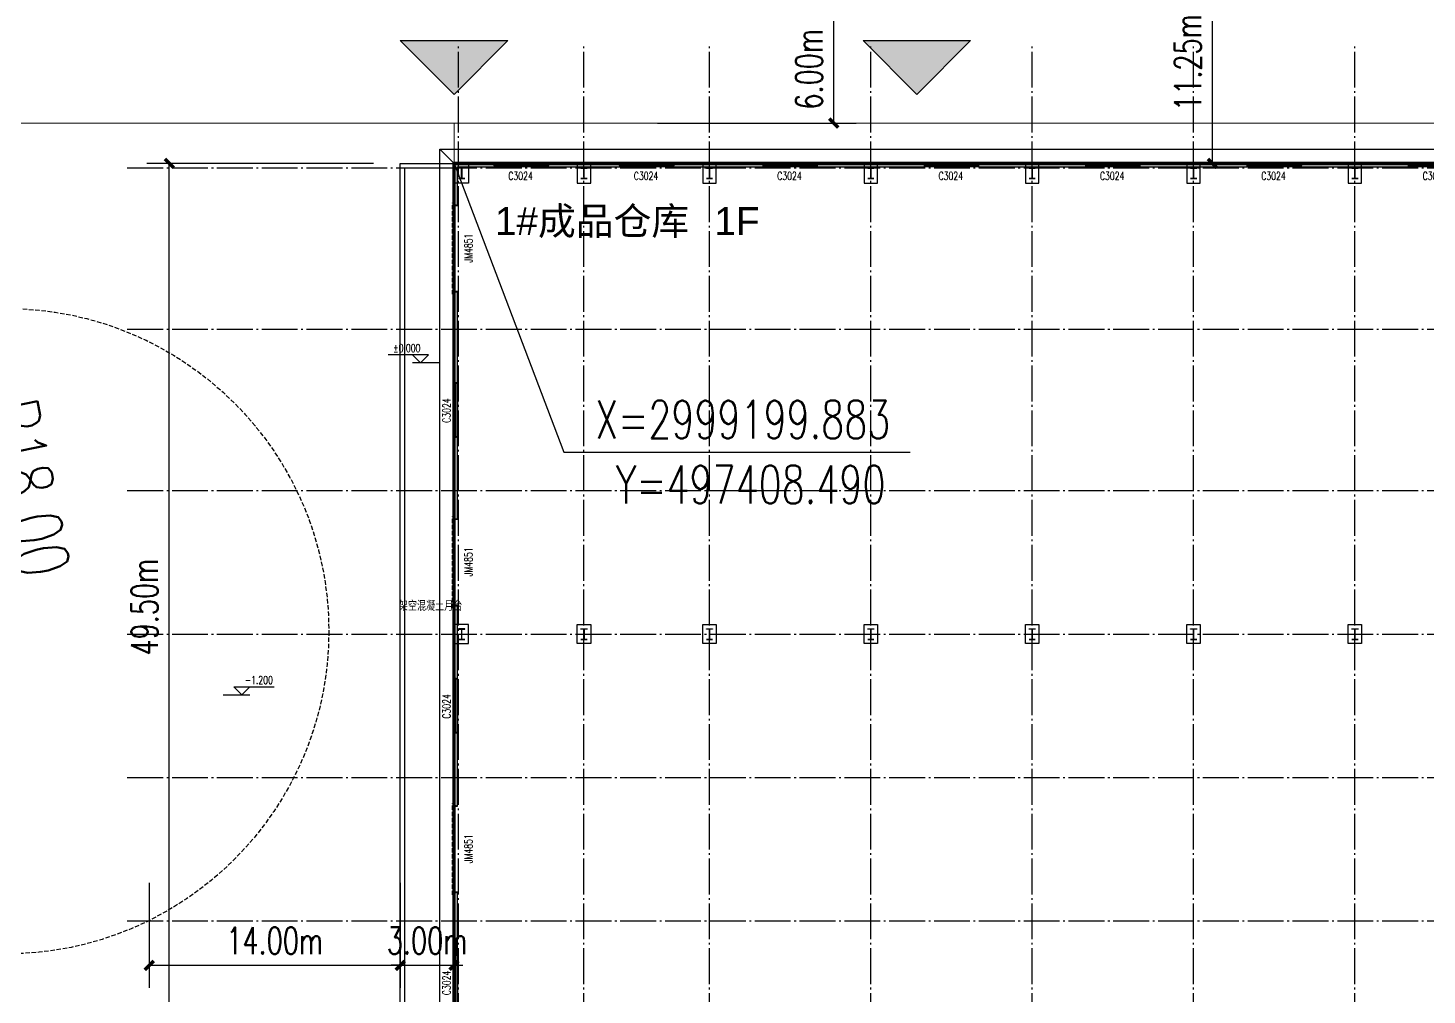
# Model space of a CAD drawing. Header units: metres. Extents: x 497148 to 498044, y 2998751 to 2999627.
# Drawn here: x 497384.7 to 497462.8, y 2999153.5 to 2999207.4 of the extents above; entities that cross this region are included whole.
import ezdxf

# ---------------------------------------------------------------- set-up
doc = ezdxf.new("R2010")
doc.units = ezdxf.units.M
for name, pattern in [('CENTER', [2, 1.25, -0.25, 0.25, -0.25]), ('DASH', [0.35, 0.25, -0.1]), ('DOTE', [2.42, 2, -0.2, 0.02, -0.2])]:
    doc.linetypes.add(name, pattern=pattern)
for name, color, linetype in [('DIM_COOR', 3, 'Continuous'), ('DIM_ELEV', 3, 'Continuous'), ('DM-半径', 7, 'Continuous'), ('DOTE', 1, 'CENTER'), ('PUB_DIM', 3, 'Continuous'), ('PUB_TEXT', 7, 'Continuous'), ('PUB_WALL', 9, 'Continuous'), ('S-COLU', 2, 'Continuous'), ('STAIR', 2, 'Continuous'), ('WALL', 9, 'Continuous'), ('WINDOW', 4, 'Continuous'), ('WINDOW_TEXT', 7, 'Continuous'), ('建筑', 7, 'Continuous')]:
    doc.layers.add(name, color=color, linetype=linetype)
doc.layers.add('道路', color=4, linetype='Continuous', lineweight=15)
doc.styles.add('_TCH_DIM', font='SIMPLEX', dxfattribs={"bigfont": 'GBCBIG'})
doc.styles.add('_TCH_DIM_T3', font='SIMPLEX', dxfattribs={"width": 0.705882, "bigfont": 'GBCBIG'})
doc.styles.add('_TCH_WINDOW', font='SIMPLEX', dxfattribs={"height": 3.5, "bigfont": 'GBCBIG'})
doc.styles.get("Standard").update_dxf_attribs({"font": 'arial.ttf'})
doc.dimstyles.new('_TCH_ARCH_M_M&&1', dxfattribs={"dimtxt": 1.4875, "dimasz": 0.5, "dimexe": 1.25, "dimexo": 1.5, "dimgap": 0.63125, "dimtad": 1, "dimzin": 0, "dimdsep": 46, "dimtxsty": '_TCH_DIM_T3', "dimblk": 'ARCHTICK', "dimcen": 0.09, "dimclrt": 7, "dimazin": 2, "dimtfac": 1, "dimtix": 1, "dimtmove": 2, "dimatfit": 3, "dimfxl": 0, "dimtolj": 1, "dimtzin": 0, "dimarcsym": 0})

# ---------------------------------------------------------------- blocks, each defined once
blk = doc.blocks.new('柱网 26.4')
at = {"layer": 'S-COLU'}
for points in [[(1690082, -4958), (1689282, -4958), (1689282, -3858), (1690082, -3858)], [(1696157, -4958), (1696907, -4958), (1696907, -3858), (1696157, -3858)], [(1703157, -4958), (1703907, -4958), (1703907, -3858), (1703157, -3858)], [(1712157, -4958), (1712907, -4958), (1712907, -3858), (1712157, -3858)], [(1721157, -4958), (1721907, -4958), (1721907, -3858), (1721157, -3858)], [(1730157, -4958), (1730907, -4958), (1730907, -3858), (1730157, -3858)], [(1739157, -4958), (1739907, -4958), (1739907, -3858), (1739157, -3858)], [(1689882, -4708), (1689532, -4708), (1689532, -4694), (1689702, -4694), (1689702, -4122), (1689532, -4122), (1689532, -4108), (1689882, -4108), (1689882, -4122), (1689712, -4122), (1689712, -4694), (1689882, -4694)], [(1696357, -4708), (1696707, -4708), (1696707, -4694), (1696537, -4694), (1696537, -4122), (1696707, -4122), (1696707, -4108), (1696357, -4108), (1696357, -4122), (1696527, -4122), (1696527, -4694), (1696357, -4694)], [(1703357, -4708), (1703707, -4708), (1703707, -4694), (1703537, -4694), (1703537, -4122), (1703707, -4122), (1703707, -4108), (1703357, -4108), (1703357, -4122), (1703527, -4122), (1703527, -4694), (1703357, -4694)], [(1712357, -4708), (1712707, -4708), (1712707, -4694), (1712537, -4694), (1712537, -4122), (1712707, -4122), (1712707, -4108), (1712357, -4108), (1712357, -4122), (1712527, -4122), (1712527, -4694), (1712357, -4694)], [(1721357, -4708), (1721707, -4708), (1721707, -4694), (1721537, -4694), (1721537, -4122), (1721707, -4122), (1721707, -4108), (1721357, -4108), (1721357, -4122), (1721527, -4122), (1721527, -4694), (1721357, -4694)], [(1730357, -4708), (1730707, -4708), (1730707, -4694), (1730537, -4694), (1730537, -4122), (1730707, -4122), (1730707, -4108), (1730357, -4108), (1730357, -4122), (1730527, -4122), (1730527, -4694), (1730357, -4694)], [(1739357, -4708), (1739707, -4708), (1739707, -4694), (1739537, -4694), (1739537, -4122), (1739707, -4122), (1739707, -4108), (1739357, -4108), (1739357, -4122), (1739527, -4122), (1739527, -4694), (1739357, -4694)], [(1690082, -29570), (1689282, -29570), (1689282, -30645), (1690082, -30645)], [(1696157, -29570), (1696907, -29570), (1696907, -30645), (1696157, -30645)], [(1703157, -29570), (1703907, -29570), (1703907, -30645), (1703157, -30645)], [(1712157, -29570), (1712907, -29570), (1712907, -30645), (1712157, -30645)], [(1721157, -29570), (1721907, -29570), (1721907, -30645), (1721157, -30645)], [(1730157, -29570), (1730907, -29570), (1730907, -30645), (1730157, -30645)], [(1739157, -29570), (1739907, -29570), (1739907, -30645), (1739157, -30645)], [(1689882, -29820), (1689532, -29820), (1689532, -29834), (1689702, -29834), (1689702, -30406), (1689532, -30406), (1689532, -30420), (1689882, -30420), (1689882, -30406), (1689712, -30406), (1689712, -29834), (1689882, -29834)], [(1696357, -29820), (1696707, -29820), (1696707, -29834), (1696537, -29834), (1696537, -30406), (1696707, -30406), (1696707, -30420), (1696357, -30420), (1696357, -30406), (1696527, -30406), (1696527, -29834), (1696357, -29834)], [(1703357, -29820), (1703707, -29820), (1703707, -29834), (1703537, -29834), (1703537, -30406), (1703707, -30406), (1703707, -30420), (1703357, -30420), (1703357, -30406), (1703527, -30406), (1703527, -29834), (1703357, -29834)], [(1712357, -29820), (1712707, -29820), (1712707, -29834), (1712537, -29834), (1712537, -30406), (1712707, -30406), (1712707, -30420), (1712357, -30420), (1712357, -30406), (1712527, -30406), (1712527, -29834), (1712357, -29834)], [(1721357, -29820), (1721707, -29820), (1721707, -29834), (1721537, -29834), (1721537, -30406), (1721707, -30406), (1721707, -30420), (1721357, -30420), (1721357, -30406), (1721527, -30406), (1721527, -29834), (1721357, -29834)], [(1730357, -29820), (1730707, -29820), (1730707, -29834), (1730537, -29834), (1730537, -30406), (1730707, -30406), (1730707, -30420), (1730357, -30420), (1730357, -30406), (1730527, -30406), (1730527, -29834), (1730357, -29834)], [(1739357, -29820), (1739707, -29820), (1739707, -29834), (1739537, -29834), (1739537, -30406), (1739707, -30406), (1739707, -30420), (1739357, -30420), (1739357, -30406), (1739527, -30406), (1739527, -29834), (1739357, -29834)]]:
    blk.add_lwpolyline(points, close=True, dxfattribs=at)
blk = doc.blocks.new('$DorLib2D$00000126')
at = {"color": 0, "linetype": 'Continuous'}
for p, q in [((-0.532, 0.5), (-0.532, 0.9)), ((0.532, 0.9), (0.532, 0.5))]:
    blk.add_line(p, q, dxfattribs=at)
at = {"color": 0, "linetype": 'DASH'}
for p, q in [((-0.532, 0.9), (0.532, 0.9)), ((-0.532, 0.5), (0.532, 0.5))]:
    blk.add_line(p, q, dxfattribs=at)
blk = doc.blocks.new('$TCHSYS$WIN2D')
for p, q in [((-0.5, 0.5), (0.5, 0.5)), ((-0.5, 0.5), (-0.5, -0.5)), ((0.5, 0.5), (0.5, -0.5)), ((0.5, 0.167), (-0.5, 0.167)), ((0.5, -0.167), (-0.5, -0.167)), ((-0.5, -0.5), (0.5, -0.5))]:
    blk.add_line(p, q)
blk = doc.blocks.new('A$Cc2f5e964')
at = {"layer": 'PUB_WALL'}
for points in [[(22.129, 100.774), (19.879, 100.774), (19.939, 100.714), (22.069, 100.714)], [(19.879, 100.774), (19.879, 98.424), (19.939, 98.484), (19.939, 100.714)], [(22.129, 100.584), (22.129, 100.774), (22.069, 100.714), (22.069, 100.644)], [(29.129, 100.774), (25.129, 100.774), (25.189, 100.714), (29.069, 100.714)], [(25.129, 100.774), (25.129, 100.584), (25.189, 100.644), (25.189, 100.714)], [(29.129, 100.584), (29.129, 100.774), (29.069, 100.714), (29.069, 100.644)], [(37.129, 100.774), (32.129, 100.774), (32.189, 100.714), (37.069, 100.714)], [(32.129, 100.774), (32.129, 100.584), (32.189, 100.644), (32.189, 100.714)], [(37.129, 100.584), (37.129, 100.774), (37.069, 100.714), (37.069, 100.644)], [(46.129, 100.774), (40.129, 100.774), (40.189, 100.714), (46.069, 100.714)], [(40.129, 100.774), (40.129, 100.584), (40.189, 100.644), (40.189, 100.714)], [(46.129, 100.584), (46.129, 100.774), (46.069, 100.714), (46.069, 100.644)], [(55.129, 100.774), (49.129, 100.774), (49.189, 100.714), (55.069, 100.714)], [(49.129, 100.774), (49.129, 100.584), (49.189, 100.644), (49.189, 100.714)], [(55.129, 100.584), (55.129, 100.774), (55.069, 100.714), (55.069, 100.644)], [(64.129, 100.774), (58.129, 100.774), (58.189, 100.714), (64.069, 100.714)], [(58.129, 100.774), (58.129, 100.584), (58.189, 100.644), (58.189, 100.714)], [(64.129, 100.584), (64.129, 100.774), (64.069, 100.714), (64.069, 100.644)], [(73.129, 100.774), (67.129, 100.774), (67.189, 100.714), (73.069, 100.714)], [(67.129, 100.774), (67.129, 100.584), (67.189, 100.644), (67.189, 100.714)], [(73.129, 100.584), (73.129, 100.774), (73.069, 100.714), (73.069, 100.644)], [(20.069, 100.584), (22.129, 100.584), (22.069, 100.644), (20.009, 100.644)], [(20.069, 98.424), (20.069, 100.584), (20.009, 100.644), (20.009, 98.484)], [(25.129, 100.584), (29.129, 100.584), (29.069, 100.644), (25.189, 100.644)], [(32.129, 100.584), (37.129, 100.584), (37.069, 100.644), (32.189, 100.644)], [(40.129, 100.584), (46.129, 100.584), (46.069, 100.644), (40.189, 100.644)], [(49.129, 100.584), (55.129, 100.584), (55.069, 100.644), (49.189, 100.644)], [(58.129, 100.584), (64.129, 100.584), (64.069, 100.644), (58.189, 100.644)], [(67.129, 100.584), (73.129, 100.584), (73.069, 100.644), (67.189, 100.644)], [(19.879, 98.424), (20.069, 98.424), (20.009, 98.484), (19.939, 98.484)], [(19.879, 93.624), (19.879, 88.524), (19.939, 88.584), (19.939, 93.564)], [(20.069, 93.624), (19.879, 93.624), (19.939, 93.564), (20.009, 93.564)], [(20.069, 88.524), (20.069, 93.624), (20.009, 93.564), (20.009, 88.584)], [(19.879, 88.524), (20.069, 88.524), (20.009, 88.584), (19.939, 88.584)], [(19.879, 85.524), (19.879, 80.924), (19.939, 80.984), (19.939, 85.464)], [(20.069, 85.524), (19.879, 85.524), (19.939, 85.464), (20.009, 85.464)], [(20.069, 80.924), (20.069, 85.524), (20.009, 85.464), (20.009, 80.984)], [(19.879, 80.924), (20.069, 80.924), (20.009, 80.984), (19.939, 80.984)], [(19.879, 76.124), (19.879, 72.024), (19.939, 72.084), (19.939, 76.064)], [(20.069, 76.124), (19.879, 76.124), (19.939, 76.064), (20.009, 76.064)], [(20.069, 72.024), (20.069, 76.124), (20.009, 76.064), (20.009, 72.084)], [(19.879, 72.024), (20.069, 72.024), (20.009, 72.084), (19.939, 72.084)], [(19.879, 69.024), (19.879, 64.924), (19.939, 64.984), (19.939, 68.964)], [(20.069, 69.024), (19.879, 69.024), (19.939, 68.964), (20.009, 68.964)], [(20.069, 64.924), (20.069, 69.024), (20.009, 68.964), (20.009, 64.984)], [(19.879, 64.924), (20.069, 64.924), (20.009, 64.984), (19.939, 64.984)], [(19.879, 60.124), (19.879, 56.603), (19.939, 56.663), (19.939, 60.064)], [(20.069, 60.124), (19.879, 60.124), (19.939, 60.064), (20.009, 60.064)], [(20.069, 56.603), (20.069, 60.124), (20.009, 60.064), (20.009, 56.663)], [(19.879, 56.603), (20.069, 56.603), (20.009, 56.663), (19.939, 56.663)]]:
    blk.add_hatch(color=256, dxfattribs=at).paths.add_polyline_path(points)
at = {"color": 9}
blk.add_line((19.879, 100.774), (19.079, 101.574), dxfattribs=at)
blk.add_lwpolyline([(125.729, 7.474), (19.079, 7.474), (19.079, 101.574), (143.179, 101.574), (143.179, 98.924)], dxfattribs=at)
blk.add_lwpolyline([(19.879, 100.774), (142.379, 100.774), (142.379, 8.274), (19.879, 8.274)], close=True)
blk.add_lwpolyline([(142.379, 8.274), (19.879, 8.274), (19.879, 100.774), (142.379, 100.774)], close=True, dxfattribs=at)
at = {"layer": 'DIM_ELEV'}
for p, q in [((18.457, 90.091), (16.207, 90.091)), ((18.007, 89.641), (17.557, 90.091)), ((18.007, 89.641), (18.457, 90.091)), ((19.057, 89.641), (17.557, 89.641)), ((6.994, 71.128), (8.494, 71.128)), ((8.044, 71.128), (7.594, 71.578)), ((7.594, 71.578), (9.844, 71.578)), ((8.044, 71.128), (8.494, 71.578))]:
    blk.add_line(p, q, dxfattribs=at)
at = {"layer": 'DOTE', "linetype": 'DOTE'}
for p, q in [((20.129, 0), (20.129, 107.33)), ((27.129, 0), (27.129, 107.33)), ((34.129, 0), (34.129, 107.33)), ((43.129, 0), (43.129, 107.33)), ((52.129, 0), (52.129, 107.33)), ((61.129, 0), (61.129, 107.33)), ((70.129, 0), (70.129, 107.33)), ((1.655, 100.524), (151.201, 100.524)), ((1.655, 91.524), (151.201, 91.524)), ((1.655, 82.524), (151.201, 82.524)), ((1.655, 74.524), (151.201, 74.524)), ((1.655, 66.524), (151.201, 66.524)), ((1.655, 58.524), (151.201, 58.524))]:
    blk.add_line(p, q, dxfattribs=at)
at = {"layer": 'STAIR'}
blk.add_lwpolyline([(17.129, 47.523), (3.129, 47.523), (3.129, 51.523), (17.129, 51.523), (17.129, 100.524), (20.129, 100.524)], dxfattribs=at)
at = {"layer": 'WALL'}
for p, q in [((22.129, 100.774), (19.879, 100.774)), ((19.879, 100.774), (19.879, 98.424)), ((22.129, 100.584), (22.129, 100.774)), ((29.129, 100.774), (25.129, 100.774)), ((25.129, 100.774), (25.129, 100.584)), ((29.129, 100.584), (29.129, 100.774)), ((37.129, 100.774), (32.129, 100.774)), ((32.129, 100.774), (32.129, 100.584)), ((37.129, 100.584), (37.129, 100.774)), ((46.129, 100.774), (40.129, 100.774)), ((40.129, 100.774), (40.129, 100.584)), ((46.129, 100.584), (46.129, 100.774)), ((55.129, 100.774), (49.129, 100.774)), ((49.129, 100.774), (49.129, 100.584)), ((55.129, 100.584), (55.129, 100.774)), ((64.129, 100.774), (58.129, 100.774)), ((58.129, 100.774), (58.129, 100.584)), ((64.129, 100.584), (64.129, 100.774)), ((73.129, 100.774), (67.129, 100.774)), ((67.129, 100.774), (67.129, 100.584)), ((73.129, 100.584), (73.129, 100.774)), ((20.069, 100.584), (22.129, 100.584)), ((20.069, 98.424), (20.069, 100.584)), ((25.129, 100.584), (29.129, 100.584)), ((32.129, 100.584), (37.129, 100.584)), ((40.129, 100.584), (46.129, 100.584)), ((49.129, 100.584), (55.129, 100.584)), ((58.129, 100.584), (64.129, 100.584)), ((67.129, 100.584), (73.129, 100.584)), ((19.879, 98.424), (20.069, 98.424)), ((19.879, 93.624), (19.879, 88.524)), ((20.069, 93.624), (19.879, 93.624)), ((20.069, 88.524), (20.069, 93.624)), ((19.879, 88.524), (20.069, 88.524)), ((19.879, 85.524), (19.879, 80.924)), ((20.069, 85.524), (19.879, 85.524)), ((20.069, 80.924), (20.069, 85.524)), ((19.879, 80.924), (20.069, 80.924)), ((19.879, 76.124), (19.879, 72.024)), ((20.069, 76.124), (19.879, 76.124)), ((20.069, 72.024), (20.069, 76.124)), ((19.879, 72.024), (20.069, 72.024)), ((19.879, 69.024), (19.879, 64.924)), ((20.069, 69.024), (19.879, 69.024)), ((20.069, 64.924), (20.069, 69.024)), ((19.879, 64.924), (20.069, 64.924)), ((19.879, 60.124), (19.879, 56.603)), ((20.069, 60.124), (19.879, 60.124)), ((20.069, 56.603), (20.069, 60.124)), ((19.879, 56.603), (20.069, 56.603))]:
    blk.add_line(p, q, dxfattribs=at)
at = {"xscale": 0.001, "yscale": 0.001, "zscale": 0.001}
blk.add_blockref('柱网 26.4', (-1669.403, 104.632), dxfattribs=at)
at = {"layer": 'WINDOW'}
ref = blk.add_blockref('$TCHSYS$WIN2D', (23.629, 100.679), dxfattribs=dict(at, xscale=3, yscale=-0.19, zscale=3, rotation=180))
ref.add_attrib('A', 'C3024', (22.909, 99.851), dxfattribs={"layer": 'WINDOW_TEXT', "height": 0.4462, "style": '_TCH_WINDOW', "width": 0.705882})
ref = blk.add_blockref('$TCHSYS$WIN2D', (30.629, 100.679), dxfattribs=dict(at, xscale=3, yscale=-0.19, zscale=3, rotation=180))
ref.add_attrib('A', 'C3024', (29.909, 99.851), dxfattribs={"layer": 'WINDOW_TEXT', "height": 0.4462, "style": '_TCH_WINDOW', "width": 0.705882})
ref = blk.add_blockref('$TCHSYS$WIN2D', (38.629, 100.679), dxfattribs=dict(at, xscale=3, yscale=-0.19, zscale=3, rotation=180))
ref.add_attrib('A', 'C3024', (37.909, 99.851), dxfattribs={"layer": 'WINDOW_TEXT', "height": 0.4462, "style": '_TCH_WINDOW', "width": 0.705882})
ref = blk.add_blockref('$TCHSYS$WIN2D', (47.629, 100.679), dxfattribs=dict(at, xscale=3, yscale=-0.19, zscale=3, rotation=180))
ref.add_attrib('A', 'C3024', (46.909, 99.851), dxfattribs={"layer": 'WINDOW_TEXT', "height": 0.4462, "style": '_TCH_WINDOW', "width": 0.705882})
ref = blk.add_blockref('$TCHSYS$WIN2D', (56.629, 100.679), dxfattribs=dict(at, xscale=3, yscale=-0.19, zscale=3, rotation=180))
ref.add_attrib('A', 'C3024', (55.909, 99.851), dxfattribs={"layer": 'WINDOW_TEXT', "height": 0.4462, "style": '_TCH_WINDOW', "width": 0.705882})
ref = blk.add_blockref('$TCHSYS$WIN2D', (65.629, 100.679), dxfattribs=dict(at, xscale=3, yscale=-0.19, zscale=3, rotation=180))
ref.add_attrib('A', 'C3024', (64.909, 99.851), dxfattribs={"layer": 'WINDOW_TEXT', "height": 0.4462, "style": '_TCH_WINDOW', "width": 0.705882})
ref = blk.add_blockref('$TCHSYS$WIN2D', (74.629, 100.679), dxfattribs=dict(at, xscale=3, yscale=-0.19, zscale=3, rotation=180))
ref.add_attrib('A', 'C3024', (73.909, 99.851), dxfattribs={"layer": 'WINDOW_TEXT', "height": 0.4462, "style": '_TCH_WINDOW', "width": 0.705882})
ref = blk.add_blockref('$DorLib2D$00000126', (19.974, 96.024), dxfattribs=dict(at, xscale=-4.8, yscale=-0.19, zscale=-4.8, rotation=270))
ref.add_attrib('A', 'JM4851', (20.905, 95.236), dxfattribs={"layer": 'WINDOW_TEXT', "height": 0.4462, "rotation": 90, "style": '_TCH_WINDOW', "width": 0.705882})
ref = blk.add_blockref('$TCHSYS$WIN2D', (19.974, 87.024), dxfattribs=dict(at, xscale=3, yscale=0.19, zscale=3, rotation=270))
ref.add_attrib('A', 'C3024', (19.688, 86.304), dxfattribs={"layer": 'WINDOW_TEXT', "height": 0.4462, "rotation": 90, "style": '_TCH_WINDOW', "width": 0.705882})
ref = blk.add_blockref('$DorLib2D$00000126', (19.974, 78.524), dxfattribs=dict(at, xscale=-4.8, yscale=-0.19, zscale=-4.8, rotation=270))
ref.add_attrib('A', 'JM4851', (20.905, 77.736), dxfattribs={"layer": 'WINDOW_TEXT', "height": 0.4462, "rotation": 90, "style": '_TCH_WINDOW', "width": 0.705882})
ref = blk.add_blockref('$TCHSYS$WIN2D', (19.974, 70.524), dxfattribs=dict(at, xscale=3, yscale=0.19, zscale=3, rotation=270))
ref.add_attrib('A', 'C3024', (19.688, 69.804), dxfattribs={"layer": 'WINDOW_TEXT', "height": 0.4462, "rotation": 90, "style": '_TCH_WINDOW', "width": 0.705882})
ref = blk.add_blockref('$DorLib2D$00000126', (19.974, 62.524), dxfattribs=dict(at, xscale=-4.8, yscale=-0.19, zscale=-4.8, rotation=270))
ref.add_attrib('A', 'JM4851', (20.905, 61.736), dxfattribs={"layer": 'WINDOW_TEXT', "height": 0.4462, "rotation": 90, "style": '_TCH_WINDOW', "width": 0.705882})
ref = blk.add_blockref('$TCHSYS$WIN2D', (19.974, 55.103), dxfattribs=dict(at, xscale=3, yscale=0.19, zscale=3, rotation=270))
ref.add_attrib('A', 'C3024', (19.688, 54.383), dxfattribs={"layer": 'WINDOW_TEXT', "height": 0.4462, "rotation": 90, "style": '_TCH_WINDOW', "width": 0.705882})
at = {"layer": 'PUB_TEXT', "style": '_TCH_DIM', "width": 0.705882}
for s, p in [('%%P0.000', (16.492, 90.248)), ('-1.200', (8.209, 71.736))]:
    blk.add_text(s, height=0.4462, dxfattribs=at).set_placement(p)
at = {"layer": 'PUB_TEXT', "style": '_TCH_DIM'}
blk.add_text('架空混凝土月台', height=0.5064, dxfattribs=at).set_placement((16.798, 75.821))
blk = doc.blocks.new('_ArchTick')
at = {"color": 0, "linetype": 'ByBlock', "const_width": 0.4}
blk.add_lwpolyline([(-0.5, -0.5), (0.5, 0.5)], dxfattribs=at)
blk = doc.blocks.new('*D1125')
at = {"layer": 'Defpoints', "color": 0, "transparency": 16777216}
for p in [(497408.49, 2999162.726), (497530.99, 2999162.726), (497530.99, 2999145.878)]:
    blk.add_point(p, dxfattribs=at)
at = {"layer": 'PUB_DIM', "color": 0, "lineweight": -2, "transparency": 16777216}
for p, q in [((497408.49, 2999161.226), (497408.49, 2999144.628)), ((497530.99, 2999161.226), (497530.99, 2999144.628)), ((497408.49, 2999145.878), (497530.99, 2999145.878))]:
    blk.add_line(p, q, dxfattribs=at)
at = {"layer": 'PUB_DIM', "color": 0, "lineweight": -2, "transparency": 16777216, "xscale": 0.5, "yscale": 0.5, "zscale": 0.5, "rotation": 180}
blk.add_blockref('_ArchTick', (497408.49, 2999145.878), dxfattribs=at)
at = {"layer": 'PUB_DIM', "color": 0, "lineweight": -2, "transparency": 16777216, "xscale": 0.5, "yscale": 0.5, "zscale": 0.5}
blk.add_blockref('_ArchTick', (497530.99, 2999145.878), dxfattribs=at)
at = {"layer": 'PUB_DIM', "color": 7, "transparency": 16777216, "insert": (497469.74, 2999147.253), "char_height": 1.4875, "attachment_point": 5, "style": '_TCH_DIM_T3'}
blk.add_mtext('\\A1;122.50m', dxfattribs=at)
blk = doc.blocks.new('*D1126')
at = {"layer": 'Defpoints', "color": 0, "transparency": 16777216}
for p in [(497444.364, 2999211.133), (497450.798, 2999211.133), (497444.364, 2999199.883)]:
    blk.add_point(p, dxfattribs=at)
at = {"layer": 'PUB_DIM', "color": 0, "lineweight": -2, "transparency": 16777216}
for p, q in [((497445.864, 2999211.133), (497452.048, 2999211.133)), ((497450.798, 2999199.883), (497450.798, 2999211.133)), ((497445.864, 2999199.883), (497452.048, 2999199.883))]:
    blk.add_line(p, q, dxfattribs=at)
at = {"layer": 'PUB_DIM', "color": 0, "lineweight": -2, "transparency": 16777216, "xscale": 0.5, "yscale": 0.5, "zscale": 0.5}
for p, rotation in [((497450.798, 2999211.133), 90), ((497450.798, 2999199.883), 270)]:
    blk.add_blockref('_ArchTick', p, dxfattribs=dict(at, rotation=rotation))
at = {"layer": 'PUB_DIM', "color": 7, "transparency": 16777216, "insert": (497449.423, 2999205.508), "char_height": 1.4875, "attachment_point": 5, "rotation": 90, "style": '_TCH_DIM_T3'}
blk.add_mtext('\\A1;11.25m', dxfattribs=at)
blk = doc.blocks.new('*D1176')
at = {"layer": 'Defpoints', "color": 0, "transparency": 16777216}
for p in [(497392.608, 2999199.883), (497405.49, 2999199.883), (497405.489, 2999150.383)]:
    blk.add_point(p, dxfattribs=at)
at = {"layer": 'PUB_DIM', "color": 0, "lineweight": -2, "transparency": 16777216}
for p, q in [((497403.99, 2999199.883), (497391.358, 2999199.883)), ((497392.607, 2999150.384), (497392.608, 2999199.883)), ((497403.989, 2999150.383), (497391.357, 2999150.384))]:
    blk.add_line(p, q, dxfattribs=at)
at = {"layer": 'PUB_DIM', "color": 0, "lineweight": -2, "transparency": 16777216, "xscale": 0.5, "yscale": 0.5, "zscale": 0.5}
for p, rotation in [((497392.608, 2999199.883), 89.99864124985726), ((497392.607, 2999150.384), 269.9986412498573)]:
    blk.add_blockref('_ArchTick', p, dxfattribs=dict(at, rotation=rotation))
at = {"layer": 'PUB_DIM', "color": 7, "transparency": 16777216, "insert": (497391.232, 2999175.133), "char_height": 1.4875, "attachment_point": 5, "rotation": 89.99864, "style": '_TCH_DIM_T3'}
blk.add_mtext('\\A1;49.50m', dxfattribs=at)
blk = doc.blocks.new('*D1177')
at = {"layer": 'Defpoints', "color": 0, "transparency": 16777216}
for p in [(497391.49, 2999161.258), (497405.49, 2999161.258), (497405.49, 2999155.155)]:
    blk.add_point(p, dxfattribs=at)
at = {"layer": 'PUB_DIM', "color": 0, "lineweight": -2, "transparency": 16777216}
for p, q in [((497391.49, 2999159.758), (497391.49, 2999153.905)), ((497405.49, 2999159.758), (497405.49, 2999153.905)), ((497391.49, 2999155.155), (497405.49, 2999155.155))]:
    blk.add_line(p, q, dxfattribs=at)
at = {"layer": 'PUB_DIM', "color": 0, "lineweight": -2, "transparency": 16777216, "xscale": 0.5, "yscale": 0.5, "zscale": 0.5, "rotation": 180}
blk.add_blockref('_ArchTick', (497391.49, 2999155.155), dxfattribs=at)
at = {"layer": 'PUB_DIM', "color": 0, "lineweight": -2, "transparency": 16777216, "xscale": 0.5, "yscale": 0.5, "zscale": 0.5}
blk.add_blockref('_ArchTick', (497405.49, 2999155.155), dxfattribs=at)
at = {"layer": 'PUB_DIM', "color": 7, "transparency": 16777216, "insert": (497398.49, 2999156.53), "char_height": 1.4875, "attachment_point": 5, "style": '_TCH_DIM_T3'}
blk.add_mtext('\\A1;14.00m', dxfattribs=at)
blk = doc.blocks.new('*D1178')
at = {"layer": 'Defpoints', "color": 0, "transparency": 16777216}
for p in [(497405.49, 2999161.258), (497408.49, 2999161.258), (497408.49, 2999155.155)]:
    blk.add_point(p, dxfattribs=at)
at = {"layer": 'PUB_DIM', "color": 0, "lineweight": -2, "transparency": 16777216}
for p, q in [((497405.49, 2999159.758), (497405.49, 2999153.905)), ((497408.49, 2999159.758), (497408.49, 2999153.905)), ((497405.49, 2999155.155), (497404.99, 2999155.155)), ((497405.49, 2999155.155), (497408.49, 2999155.155)), ((497408.49, 2999155.155), (497408.99, 2999155.155))]:
    blk.add_line(p, q, dxfattribs=at)
at = {"layer": 'PUB_DIM', "color": 0, "lineweight": -2, "transparency": 16777216, "xscale": 0.5, "yscale": 0.5, "zscale": 0.5}
blk.add_blockref('_ArchTick', (497405.49, 2999155.155), dxfattribs=at)
at = {"layer": 'PUB_DIM', "color": 0, "lineweight": -2, "transparency": 16777216, "xscale": 0.5, "yscale": 0.5, "zscale": 0.5, "rotation": 180}
blk.add_blockref('_ArchTick', (497408.49, 2999155.155), dxfattribs=at)
at = {"layer": 'PUB_DIM', "color": 7, "transparency": 16777216, "insert": (497406.99, 2999156.53), "char_height": 1.4875, "attachment_point": 5, "style": '_TCH_DIM_T3'}
blk.add_mtext('\\A1;3.00m', dxfattribs=at)
blk = doc.blocks.new('*D1182')
at = {"layer": 'Defpoints', "color": 0, "transparency": 16777216}
for p in [(497418.341, 2999208.133), (497429.668, 2999208.133), (497418.341, 2999202.133)]:
    blk.add_point(p, dxfattribs=at)
at = {"layer": 'PUB_DIM', "color": 0, "lineweight": -2, "transparency": 16777216}
for p, q in [((497419.841, 2999208.133), (497430.918, 2999208.133)), ((497429.668, 2999202.133), (497429.668, 2999208.133)), ((497419.841, 2999202.133), (497430.918, 2999202.133))]:
    blk.add_line(p, q, dxfattribs=at)
at = {"layer": 'PUB_DIM', "color": 0, "lineweight": -2, "transparency": 16777216, "xscale": 0.5, "yscale": 0.5, "zscale": 0.5}
for p, rotation in [((497429.668, 2999208.133), 90), ((497429.668, 2999202.133), 270)]:
    blk.add_blockref('_ArchTick', p, dxfattribs=dict(at, rotation=rotation))
at = {"layer": 'PUB_DIM', "color": 7, "transparency": 16777216, "insert": (497428.293, 2999205.133), "char_height": 1.4875, "attachment_point": 5, "rotation": 90, "style": '_TCH_DIM_T3'}
blk.add_mtext('\\A1;6.00m', dxfattribs=at)

msp = doc.modelspace()

# ---------------------------------------------------------------- hatches: boundary and pattern name
at = {"layer": 'DIM_ELEV'}
for points in [[(497408.49, 2999203.731), (497405.49, 2999206.731), (497411.49, 2999206.731)], [(497434.306, 2999203.731), (497431.306, 2999206.731), (497437.306, 2999206.731)]]:
    msp.add_hatch(color=256, dxfattribs=at).paths.add_polyline_path(points)

# ---------------------------------------------------------------- linework, layer by layer
at = {"layer": 'DIM_COOR', "color": 3}
for p, q in [((497408.49, 2999199.883), (497414.613, 2999183.785)), ((497414.613, 2999183.785), (497433.942, 2999183.785))]:
    msp.add_line(p, q, dxfattribs=at)
at = {"layer": 'DIM_ELEV'}
for p, q in [((497408.49, 2999203.731), (497405.49, 2999206.731)), ((497405.49, 2999206.731), (497411.49, 2999206.731)), ((497408.49, 2999203.731), (497411.49, 2999206.731)), ((497434.306, 2999203.731), (497431.306, 2999206.731)), ((497431.306, 2999206.731), (497437.306, 2999206.731)), ((497434.306, 2999203.731), (497437.306, 2999206.731))]:
    msp.add_line(p, q, dxfattribs=at)
at = {"layer": 'DM-半径', "linetype": 'DASH'}
msp.add_circle((497383.506, 2999173.791), 18, dxfattribs=at)
at = {"layer": 'STAIR'}
msp.add_lwpolyline([(497408.49, 2999107.383), (497405.49, 2999107.383), (497391.49, 2999107.383), (497391.49, 2999111.383), (497405.49, 2999111.383), (497405.49, 2999114.883), (497391.49, 2999114.883), (497391.49, 2999122.883), (497405.49, 2999122.883), (497405.49, 2999134.883), (497391.49, 2999134.883), (497391.49, 2999142.883), (497405.49, 2999142.883), (497405.49, 2999146.383), (497391.49, 2999146.383), (497391.49, 2999150.383), (497405.49, 2999150.383), (497405.49, 2999199.883), (497408.49, 2999199.883)], dxfattribs=at)
at = {"layer": '建筑', "linetype": 'Continuous', "const_width": 0.2}
msp.add_lwpolyline([(497530.99, 2999107.383), (497408.49, 2999107.383), (497408.49, 2999199.883), (497530.99, 2999199.883)], close=True, dxfattribs=at)
at = {"layer": '道路', "ltscale": 20}
msp.add_line((497527.238, 2999202.133), (497356.374, 2999202.133), dxfattribs=at)
msp.add_lwpolyline([(497408.49, 2999107.133), (497408.49, 2999202.133)], dxfattribs=at)

# ---------------------------------------------------------------- block references
msp.add_blockref('A$Cc2f5e964', (497388.611, 2999099.109))

# ---------------------------------------------------------------- texts
at = {"layer": 'DIM_COOR', "color": 7, "style": '_TCH_DIM', "width": 0.705882}
for s, p in [('X=2999199.883', (497416.371, 2999184.535)), ('Y=497408.490', (497417.513, 2999180.91))]:
    msp.add_text(s, height=2.125, dxfattribs=at).set_placement(p)
at = {"layer": 'DM-半径', "color": 7, "style": '_TCH_DIM', "width": 0.705882}
msp.add_text('R18.00', height=2.975, rotation=281.37415, dxfattribs=at).set_placement((497382.262, 2999186.378))
at = {"layer": 'PUB_TEXT'}
for s, p in [('1#', (497410.77, 2999195.896)), ('成品仓库', (497413.173, 2999195.896)), ('1F', (497423.015, 2999195.896))]:
    msp.add_text(s, height=1.5464, dxfattribs=at).set_placement(p)

# ---------------------------------------------------------------- dimensions: what is measured, and where the dimension line sits
at = {"layer": 'PUB_DIM'}
for p1, p2, distance, picture, middle in [((497444.364, 2999199.883), (497444.364, 2999211.133), -6.434, '*D1126', (497449.423, 2999205.508)), ((497418.341, 2999202.133), (497418.341, 2999208.133), -11.326, '*D1182', (497428.293, 2999205.133)), ((497405.489, 2999150.383), (497405.49, 2999199.883), 12.882, '*D1176', (497391.232, 2999175.133)), ((497408.49, 2999162.726), (497530.99, 2999162.726), -16.849, '*D1125', (497469.74, 2999147.253)), ((497391.49, 2999161.258), (497405.49, 2999161.258), -6.103, '*D1177', (497398.49, 2999156.53)), ((497405.49, 2999161.258), (497408.49, 2999161.258), -6.103, '*D1178', (497406.99, 2999156.53))]:
    dim = msp.add_aligned_dim(p1=p1, p2=p2, distance=distance, dimstyle='_TCH_ARCH_M_M&&1', override={"dimpost": 'm'}, dxfattribs=at)
    dim.commit()
    dim.dimension.update_dxf_attribs({"geometry": picture, "text_midpoint": middle})

doc.saveas('drawing.dxf')
